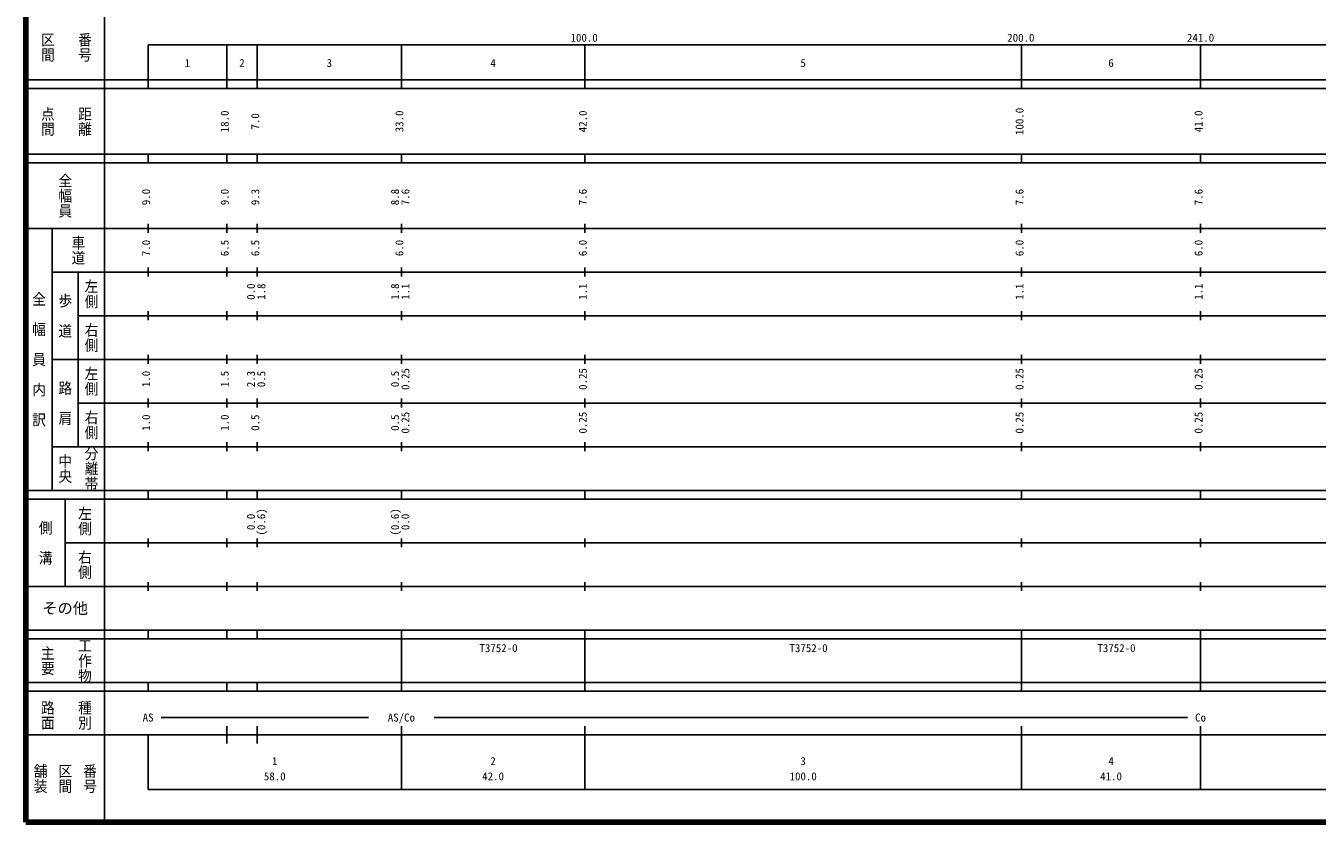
# Model space of a CAD drawing. Units: millimetres on the paper, enlarged 1000 times. Extents: x 40000 to 680000, y 20000 to 380000.
# Drawn here: x 40000 to 335699, y 20000 to 202388 of the extents above; entities that cross this region are included whole.
import ezdxf
from ezdxf.enums import TextEntityAlignment as Align

# ---------------------------------------------------------------- set-up
doc = ezdxf.new("R2010")
doc.units = ezdxf.units.MM
doc.header["$LTSCALE"] = 1000
doc.layers.add('M-TTL', color=2, linetype='Continuous', lineweight=140)
doc.layers.add('M-TTL-BAND', color=7, linetype='Continuous', lineweight=25)
doc.styles.add('@ＭＳ ゴシック', font='')
doc.styles.add('ＭＳ ゴシック', font='')
doc.styles.get('@ＭＳ ゴシック').set_extended_font_data('@MS Gothic')
doc.styles.get('ＭＳ ゴシック').set_extended_font_data('MS Gothic')

msp = doc.modelspace()

# ---------------------------------------------------------------- linework, layer by layer
at = {"layer": 'M-TTL'}
for p, q in [((40000, 380000), (40000, 20000)), ((40000, 20000), (680000, 20000))]:
    msp.add_line(p, q, dxfattribs=at)
at = {"layer": 'M-TTL-BAND'}
for p, q in [((58000, 370000), (58000, 20000)), ((68000, 198000), (579000, 198000)), ((68000, 198000), (68000, 188000)), ((86000, 188000), (86000, 198000)), ((93000, 188000), (93000, 198000)), ((126000, 188000), (126000, 198000)), ((168000, 188000), (168000, 198000)), ((268000, 188000), (268000, 198000)), ((309000, 188000), (309000, 198000)), ((40000, 190000), (579000, 190000)), ((40000, 188000), (579000, 188000)), ((40000, 173000), (579000, 173000)), ((68000, 171000), (68000, 173000)), ((86000, 171000), (86000, 173000)), ((93000, 171000), (93000, 173000)), ((126000, 171000), (126000, 173000)), ((168000, 171000), (168000, 173000)), ((268000, 171000), (268000, 173000)), ((309000, 171000), (309000, 173000)), ((40000, 171000), (579000, 171000)), ((68000, 155000), (68000, 157000)), ((86000, 155000), (86000, 157000)), ((93000, 155000), (93000, 157000)), ((126000, 155000), (126000, 157000)), ((168000, 155000), (168000, 157000)), ((268000, 155000), (268000, 157000)), ((309000, 155000), (309000, 157000)), ((40000, 156000), (579000, 156000)), ((46000, 96000), (46000, 156000)), ((46000, 146000), (579000, 146000)), ((52000, 146000), (52000, 106000)), ((68000, 145000), (68000, 147000)), ((86000, 145000), (86000, 147000)), ((93000, 145000), (93000, 147000)), ((126000, 145000), (126000, 147000)), ((168000, 145000), (168000, 147000)), ((268000, 145000), (268000, 147000)), ((309000, 145000), (309000, 147000)), ((68000, 135000), (68000, 137000)), ((86000, 135000), (86000, 137000)), ((93000, 135000), (93000, 137000)), ((126000, 135000), (126000, 137000)), ((168000, 135000), (168000, 137000)), ((268000, 135000), (268000, 137000)), ((309000, 135000), (309000, 137000)), ((52000, 136000), (579000, 136000)), ((46000, 126000), (579000, 126000)), ((68000, 125000), (68000, 127000)), ((86000, 125000), (86000, 127000)), ((93000, 125000), (93000, 127000)), ((126000, 125000), (126000, 127000)), ((168000, 125000), (168000, 127000)), ((268000, 125000), (268000, 127000)), ((309000, 125000), (309000, 127000)), ((52000, 116000), (579000, 116000)), ((68000, 115000), (68000, 117000)), ((86000, 115000), (86000, 117000)), ((93000, 115000), (93000, 117000)), ((126000, 115000), (126000, 117000)), ((168000, 115000), (168000, 117000)), ((268000, 115000), (268000, 117000)), ((309000, 115000), (309000, 117000)), ((68000, 105000), (68000, 107000)), ((86000, 105000), (86000, 107000)), ((93000, 105000), (93000, 107000)), ((126000, 105000), (126000, 107000)), ((168000, 105000), (168000, 107000)), ((268000, 105000), (268000, 107000)), ((309000, 105000), (309000, 107000)), ((46000, 106000), (579000, 106000)), ((40000, 96000), (579000, 96000)), ((68000, 94000), (68000, 96000)), ((86000, 94000), (86000, 96000)), ((93000, 94000), (93000, 96000)), ((126000, 94000), (126000, 96000)), ((168000, 94000), (168000, 96000)), ((268000, 94000), (268000, 96000)), ((309000, 94000), (309000, 96000)), ((40000, 94000), (579000, 94000)), ((49000, 94000), (49000, 74000)), ((49000, 84000), (579000, 84000)), ((68000, 83000), (68000, 85000)), ((86000, 83000), (86000, 85000)), ((93000, 83000), (93000, 85000)), ((126000, 83000), (126000, 85000)), ((168000, 83000), (168000, 85000)), ((268000, 83000), (268000, 85000)), ((309000, 83000), (309000, 85000)), ((40000, 74000), (579000, 74000)), ((68000, 73000), (68000, 75000)), ((86000, 73000), (86000, 75000)), ((93000, 73000), (93000, 75000)), ((126000, 73000), (126000, 75000)), ((168000, 73000), (168000, 75000)), ((268000, 73000), (268000, 75000)), ((309000, 73000), (309000, 75000)), ((40000, 64000), (579000, 64000)), ((68000, 62000), (68000, 64000)), ((86000, 62000), (86000, 64000)), ((93000, 62000), (93000, 64000)), ((126000, 62000), (126000, 64000)), ((168000, 62000), (168000, 64000)), ((268000, 62000), (268000, 64000)), ((309000, 62000), (309000, 64000)), ((40000, 62000), (579000, 62000)), ((126000, 52000), (126000, 62000)), ((168000, 52000), (168000, 62000)), ((168000, 52000), (168000, 62000)), ((268000, 52000), (268000, 62000)), ((268000, 52000), (268000, 62000)), ((309000, 52000), (309000, 62000)), ((40000, 52000), (579000, 52000)), ((68000, 50000), (68000, 52000)), ((86000, 50000), (86000, 52000)), ((93000, 50000), (93000, 52000)), ((126000, 50000), (126000, 52000)), ((168000, 50000), (168000, 52000)), ((268000, 50000), (268000, 52000)), ((309000, 50000), (309000, 52000)), ((40000, 50000), (579000, 50000)), ((71000, 44000), (118500, 44000)), ((86000, 38000), (86000, 42000)), ((93000, 38000), (93000, 42000)), ((126000, 27500), (126000, 42000)), ((133500, 44000), (306000, 44000)), ((168000, 27500), (168000, 42000)), ((268000, 27500), (268000, 42000)), ((309000, 27500), (309000, 42000)), ((40000, 40000), (579000, 40000)), ((68000, 40000), (68000, 27500)), ((68000, 27500), (579000, 27500))]:
    msp.add_line(p, q, dxfattribs=at)

# ---------------------------------------------------------------- texts
at = {"layer": 'M-TTL-BAND', "style": '@ＭＳ ゴシック', "width": 1.1}
for s, p in [('区間', (45000, 197500)), ('番号', (53500, 197500)), ('点間', (45000, 180500)), ('距離', (53500, 180500)), ('全幅員', (49000, 163500)), ('車道', (52000, 151000)), ('左側', (55000, 141000)), ('全\u3000幅\u3000員\u3000内\u3000訳', (43000, 126000)), ('歩\u3000道', (49000, 136000)), ('右側', (55000, 131000)), ('左側', (55000, 121000)), ('路\u3000肩', (49000, 116000)), ('右側', (55000, 111000)), ('中央', (49000, 101000)), ('分離帯', (55000, 101000)), ('左側', (53500, 89000)), ('側\u3000溝', (44500, 84000)), ('右側', (53500, 79000)), ('主要', (45000, 57000)), ('工作物', (53500, 57000)), ('路面', (45000, 44500)), ('種別', (53500, 44500)), ('舗装', (43333, 30000)), ('区間', (49000, 30000)), ('番号', (54667, 30000))]:
    msp.add_text(s, height=2303, rotation=270, dxfattribs=at).set_placement(p, align=Align.MIDDLE_CENTER)
at = {"layer": 'M-TTL-BAND', "style": 'ＭＳ ゴシック'}
for s, p in [('100.0', (167844, 198195)), ('200.0', (267844, 198195)), ('241.0', (309000, 198195)), ('1', (77000, 192405)), ('2', (89500, 192405)), ('3', (109500, 192405)), ('4', (147000, 192405)), ('5', (218000, 192405)), ('6', (288500, 192405)), ('AS', (68000, 42500)), ('AS/Co', (126000, 42500)), ('Co', (309000, 42500)), ('1', (97000, 32523)), ('2', (147000, 32523)), ('3', (218000, 32523)), ('4', (288500, 32523)), ('58.0', (97000, 29033)), ('42.0', (147000, 29033)), ('100.0', (218000, 29033)), ('41.0', (288500, 29033))]:
    msp.add_text(s, height=1833, dxfattribs=at).set_placement(p, align=Align.BOTTOM_CENTER)
for s, p in [('100.0', (269000, 180500)), ('18.0', (87000, 180500)), ('7.0', (94000, 180500)), ('33.0', (127000, 180500)), ('42.0', (169000, 180500)), ('41.0', (310000, 180500)), ('9.0', (69000, 163174)), ('9.0', (87000, 163174)), ('9.3', (94000, 163174)), ('8.8', (126000, 163174)), ('7.6', (128370, 163174)), ('7.6', (169000, 163174)), ('7.6', (269000, 163174)), ('7.6', (310000, 163174)), ('7.0', (69000, 151500)), ('6.5', (87000, 151500)), ('6.5', (94000, 151500)), ('6.0', (127000, 151500)), ('6.0', (169000, 151500)), ('6.0', (269000, 151500)), ('6.0', (310000, 151500)), ('0.0', (93000, 141500)), ('1.8', (95370, 141500)), ('1.8', (126000, 141500)), ('1.1', (128370, 141500)), ('1.1', (169000, 141500)), ('1.1', (269000, 141500)), ('1.1', (310000, 141500)), ('1.0', (69000, 121500)), ('1.5', (87000, 121500)), ('2.3', (93000, 121500)), ('0.5', (95370, 121500)), ('0.5', (126000, 121500)), ('0.25', (128370, 121500)), ('0.25', (169000, 121500)), ('0.25', (269000, 121500)), ('0.25', (310000, 121500)), ('1.0', (69000, 111500)), ('1.0', (87000, 111500)), ('0.5', (94000, 111500)), ('0.5', (126000, 111500)), ('0.25', (128370, 111500)), ('0.25', (169000, 111500)), ('0.25', (269000, 111500)), ('0.25', (310000, 111500)), ('0.0', (93000, 88764)), ('(0.6)', (95370, 88764)), ('(0.6)', (126000, 88764)), ('0.0', (128370, 88764))]:
    msp.add_text(s, height=1833, rotation=90, dxfattribs=at).set_placement(p, align=Align.BOTTOM_CENTER)
msp.add_text('その他', height=2566, dxfattribs=at).set_placement((49000, 69000), align=Align.MIDDLE_CENTER)
for p in [(143875, 58405), (214875, 58405), (285375, 58405)]:
    msp.add_text('T3752-0', height=1833, dxfattribs=at).set_placement(p, align=Align.BOTTOM_LEFT)

doc.saveas('drawing.dxf')
